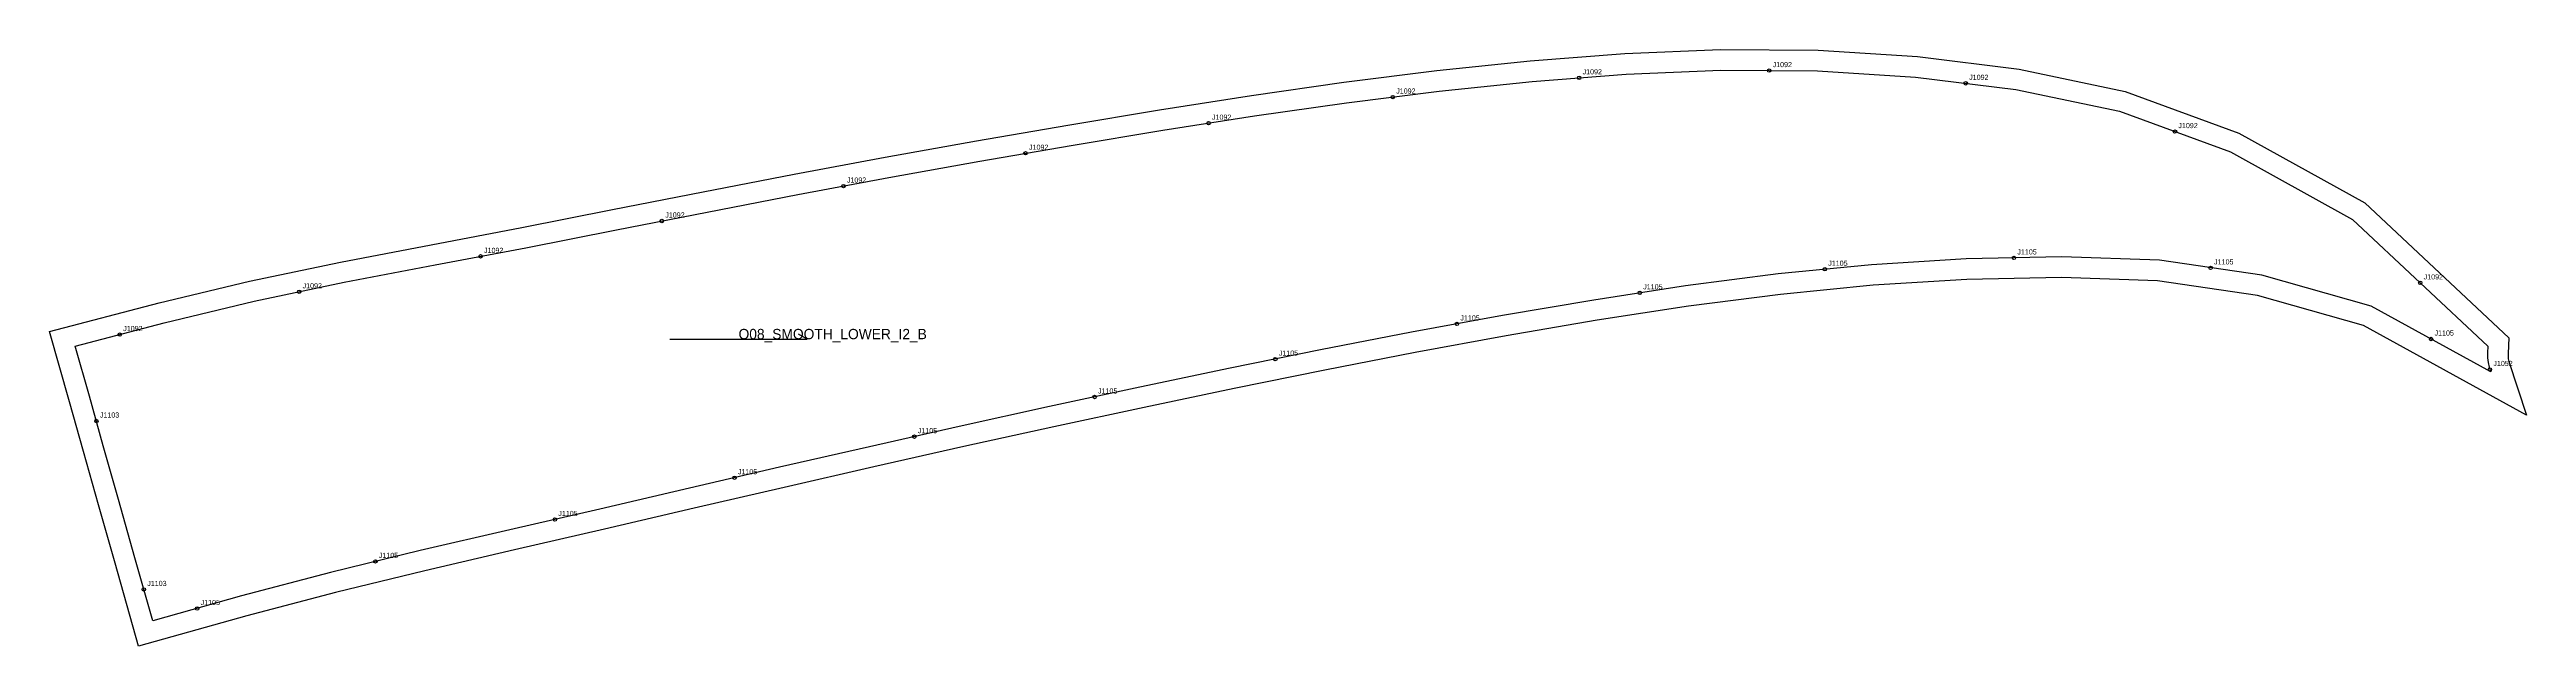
# Model space of a CAD drawing. Header units: millimetres. Extents: x -15 to 1428, y -175 to 173.
import ezdxf

# ---------------------------------------------------------------- set-up
doc = ezdxf.new("R2010")
doc.units = ezdxf.units.MM
for name, color, linetype in [('CUT', 1, 'Continuous'), ('GRAIN', 3, 'Continuous'), ('LABEL', 7, 'Continuous'), ('NOTCH', 2, 'Continuous'), ('SEW', 5, 'Continuous')]:
    doc.layers.add(name, color=color, linetype=linetype)

msp = doc.modelspace()

# ---------------------------------------------------------------- linework, layer by layer
at = {"layer": 'CUT'}
msp.add_lwpolyline([(-14.9, 8.5), (49, 25.3), (101.5, 37.9), (154.5, 48.9), (207.5, 59.1), (260.3, 69.1), (313.1, 79.5), (365.9, 89.9), (418.9, 100.1), (471.9, 110), (525.1, 119.5), (578.3, 128.7), (631.7, 137.5), (685.3, 145.9), (739.1, 153.6), (793.2, 160.4), (847.7, 166), (902.8, 170.4), (958.6, 172.6), (1015.4, 172.2), (1073.3, 168.6), (1132.6, 161.3), (1194.3, 148.3), (1260.6, 124), (1333.9, 83.5), (1417.9, 4.9), (1417.4, -4.2), (1417.4, -6.1), (1417.5, -7.3), (1417.9, -8.8), (1428.1, -40.1), (1333.1, 12.1), (1271.4, 29.5), (1213.2, 38), (1157.3, 40), (1102.1, 38.8), (1047.5, 35.5), (993.5, 30.2), (939.9, 23.3), (886.7, 15.1), (833.6, 6.1), (780.7, -3.6), (728, -13.9), (675.3, -24.6), (622.7, -35.6), (570.2, -46.8), (517.7, -58.4), (465.3, -70.2), (413, -82.1), (360.7, -94.3), (308.4, -106.5), (256, -118.5), (203.7, -130.6), (151.7, -143.2), (100.1, -156.9), (37, -174.6), (23.3, -126.3), (13.6, -92.3), (4.9, -61.2), (-3.2, -32.4), (-14.9, 8.5)], close=True, dxfattribs=at)
at = {"layer": 'GRAIN'}
for p, q in [((346.5, 4.1), (426.5, 4.1)), ((426.5, 4.1), (421.5, 7.1))]:
    msp.add_line(p, q, dxfattribs=at)
at = {"layer": 'NOTCH'}
for centre in [(986.9, 160.4), (767.6, 145), (876.2, 156.2), (1101.4, 153), (660.3, 129.8), (1223.3, 124.9), (553.7, 112.3), (447.6, 93.2), (341.8, 72.9), (236.2, 52.3), (1019.3, 44.8), (1129.5, 51.4), (1244.1, 45.6), (130.5, 31.7), (911.5, 31.1), (1366.2, 36.9), (26, 6.8), (805, 13), (1372.5, 4.2), (699.2, -7.5), (1406.8, -13.5), (593.9, -29.5), (12.4, -43.5), (488.9, -52.6), (384.1, -76.5), (279.5, -100.8), (174.9, -125.2), (40, -141.5), (71.1, -152.6)]:
    msp.add_circle(centre, 1, dxfattribs=at)
at = {"layer": 'SEW'}
msp.add_lwpolyline([(0, 0), (51.9, 13.7), (104.2, 26.2), (156.8, 37.2), (209.7, 47.3), (262.6, 57.3), (315.4, 67.7), (368.2, 78.1), (421.1, 88.3), (474.1, 98.2), (527.1, 107.7), (580.3, 116.9), (633.6, 125.7), (687.1, 134), (740.7, 141.7), (794.6, 148.4), (848.8, 154.1), (903.5, 158.4), (958.8, 160.6), (1015, 160.2), (1072.2, 156.6), (1130.6, 149.4), (1191, 136.8), (1255.6, 113.1), (1326.8, 73.8), (1405.6, 0), (1405.4, -3.9), (1405.4, -6.8), (1405.7, -9.4), (1406.3, -12.1), (1407.3, -14.9), (1337.7, 23.3), (1273.9, 41.3), (1214.3, 50), (1157.4, 52), (1101.6, 50.8), (1046.5, 47.4), (992.1, 42.1), (938.2, 35.2), (884.8, 26.9), (831.5, 17.9), (778.5, 8.2), (725.6, -2.1), (672.9, -12.8), (620.2, -23.8), (567.6, -35.1), (515.1, -46.7), (462.7, -58.5), (410.3, -70.4), (358, -82.6), (305.7, -94.8), (253.3, -106.8), (201, -118.9), (148.8, -131.6), (96.9, -145.3), (45.3, -159.8), (34.8, -123.1), (25.2, -89.1), (16.4, -58), (8.3, -29.1)], close=True, dxfattribs=at)

# ---------------------------------------------------------------- texts
at = {"layer": 'LABEL'}
for s, height, p in [('J1092', 3, (878.2, 158.2)), ('J1092', 3, (988.9, 162.4)), ('J1092', 3, (769.6, 147)), ('J1092', 3, (1103.4, 155)), ('J1092', 3, (662.3, 131.8)), ('J1092', 3, (1225.3, 126.9)), ('J1092', 3, (555.7, 114.3)), ('J1092', 3, (449.6, 95.2)), ('J1092', 3, (343.8, 74.9)), ('J1092', 3, (238.2, 54.3)), ('J1105', 3, (1021.3, 46.8)), ('J1105', 3, (1131.5, 53.4)), ('J1105', 3, (1246.1, 47.6)), ('J1092', 3, (132.5, 33.7)), ('J1105', 3, (913.5, 33.1)), ('J1092', 3, (1368.2, 38.9)), ('J1105', 3, (807, 15)), ('J1092', 3, (28, 8.8)), ('O08_SMOOTH_LOWER_I2_B', 6, (386.5, 4.1)), ('J1105', 3, (1374.5, 6.2)), ('J1105', 3, (701.2, -5.5)), ('J1052', 3, (1408.8, -11.5)), ('J1105', 3, (595.9, -27.5)), ('J1103', 3, (14.4, -41.5)), ('J1105', 3, (490.9, -50.6)), ('J1105', 3, (386.1, -74.5)), ('J1105', 3, (281.5, -98.8)), ('J1105', 3, (176.9, -123.2)), ('J1103', 3, (42, -139.5)), ('J1105', 3, (73.1, -150.6))]:
    msp.add_text(s, height=height, dxfattribs=at).set_placement(p)

doc.saveas('drawing.dxf')
